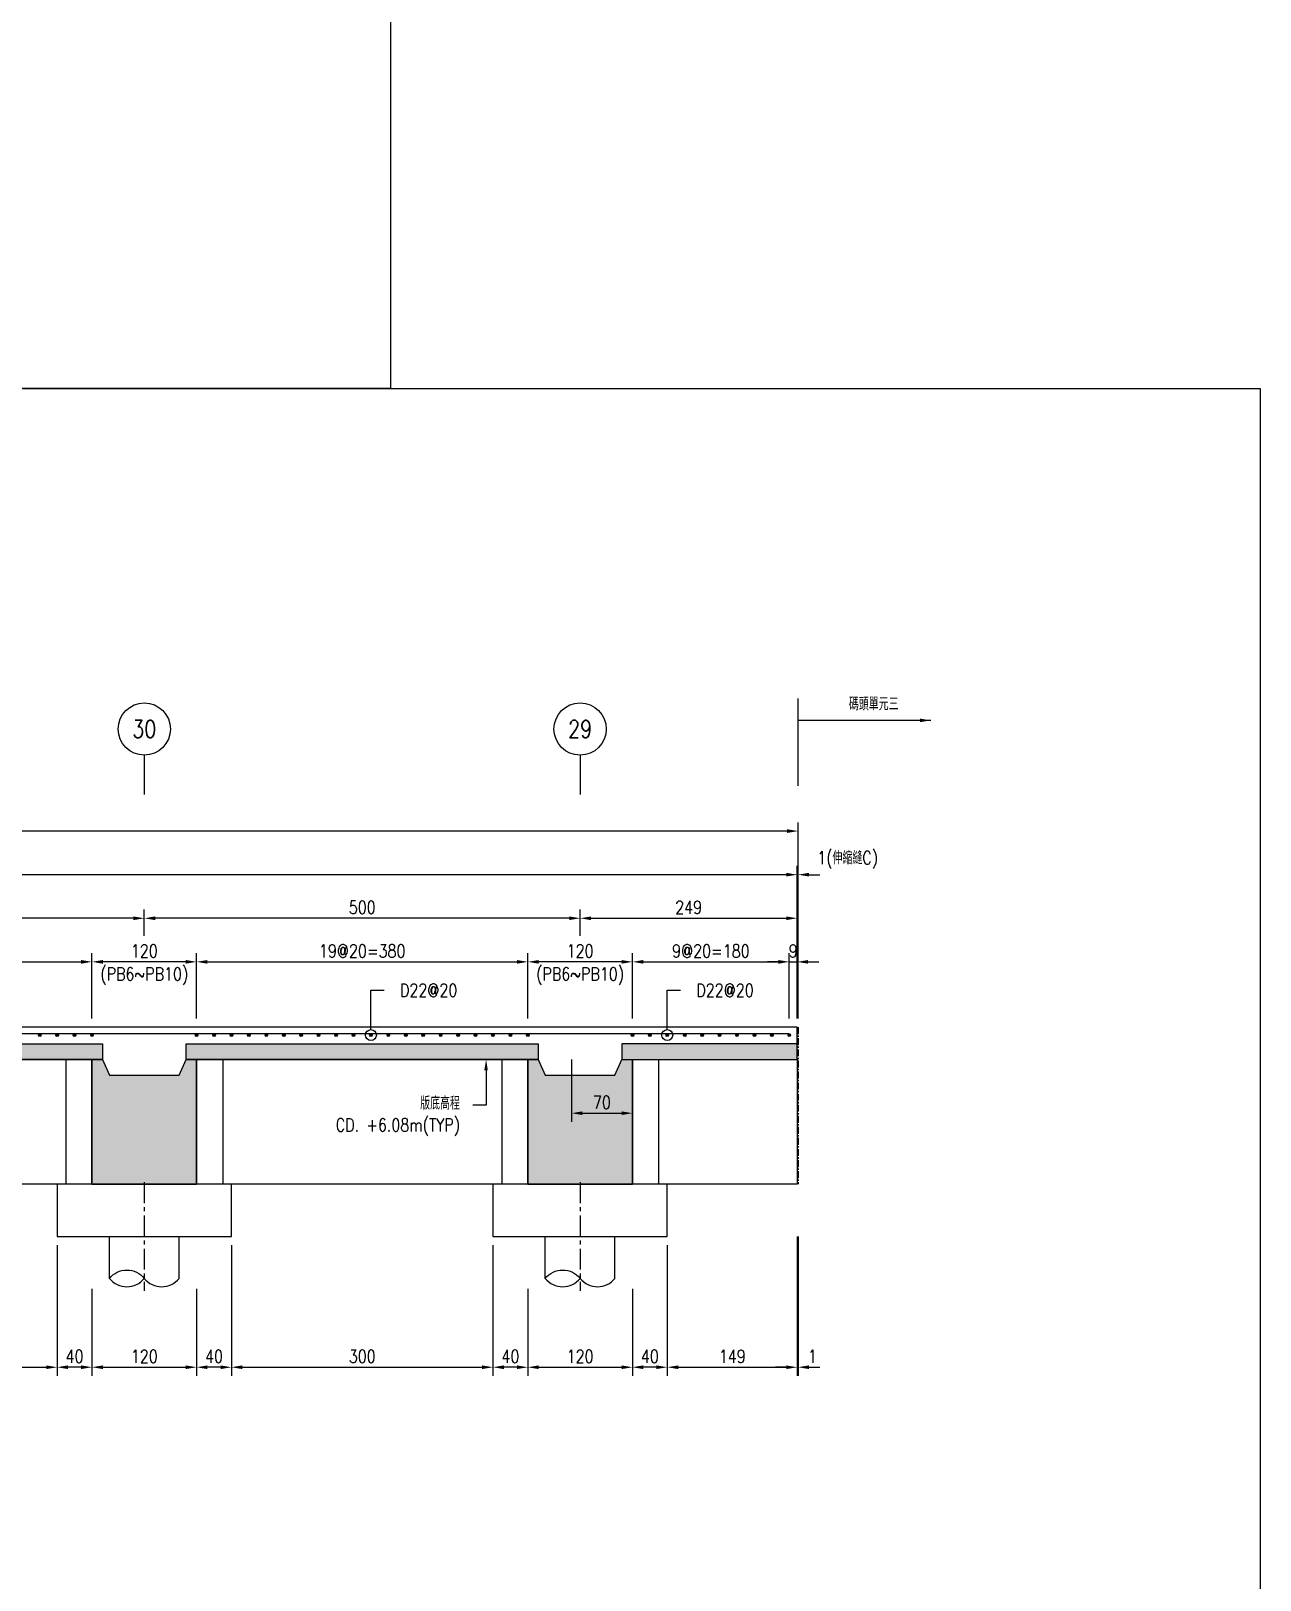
# Model space of a CAD drawing. Extents: x -791 to 13121, y -31587 to 2944.
# Drawn here: x 2535 to 3945, y -20704 to -18927 of the extents above; entities that cross this region are included whole.
import ezdxf
from ezdxf import colors
from ezdxf.entities.mleader import LeaderData, LeaderLine
from ezdxf.enums import TextEntityAlignment as Align
from ezdxf.math import Vec2, Vec3

# ---------------------------------------------------------------- set-up
doc = ezdxf.new("R2010")
doc.units = 0
doc.header["$LTSCALE"] = 0.05
doc.linetypes.add('CENTER', pattern=[50.8, 31.75, -6.35, 6.35, -6.35])
doc.layers.get('0').update_dxf_attribs({"linetype": 'CONTINUOUS'})
doc.layers.get('Defpoints').update_dxf_attribs({"linetype": 'CONTINUOUS'})
for name, color, linetype in [('HB_0', 7, 'CONTINUOUS'), ('HB_DIM', 1, 'CONTINUOUS'), ('HB_ReBar', 3, 'CONTINUOUS'), ('HB_SYMBOLS', 7, 'CONTINUOUS'), ('底圖', 7, 'CONTINUOUS'), ('預鑄梁', 4, 'CONTINUOUS'), ('預鑄版_HATCH', 253, 'CONTINUOUS')]:
    doc.layers.add(name, color=color, linetype=linetype)
doc.styles.get("Standard").update_dxf_attribs({"font": 'ROMANS.shx', "width": 0.8, "bigfont": 'lchinap.shx'})
doc.dimstyles.new('50cm', dxfattribs={"dimscale": 5, "dimtxt": 3, "dimasz": 2.5, "dimexe": 2, "dimexo": 2, "dimgap": 1, "dimtad": 1, "dimdsep": 46, "dimtxsty": 'Standard', "dimcen": 0, "dimclrt": 2, "dimadec": 0, "dimazin": 0, "dimtfac": 1, "dimtix": 1, "dimtmove": 2, "dimatfit": 3, "dimfxl": 0, "dimtolj": 1, "dimtzin": 0, "dimarcsym": 0})

# ---------------------------------------------------------------- blocks, each defined once
blk = doc.blocks.new('gr_t')
at = {"layer": 'HB_SYMBOLS', "color": 4, "linetype": 'Continuous'}
blk.add_line((0, -6), (0, -15), dxfattribs=at)
blk.add_circle((0, 0), 6, dxfattribs=at)
at = {"layer": 'HB_SYMBOLS', "color": 4, "linetype": 'Continuous', "width": 0.8}
blk.add_attdef('A', text='', height=4.5, dxfattribs=at).set_placement((0, 0), align=Align.MIDDLE)
blk = doc.blocks.new('*D2087')
at = {"layer": 'Defpoints', "color": 0}
for p in [(2499, 355), (2499, 180), (2500, 180)]:
    blk.add_point(p, dxfattribs=at)
at = {"layer": 'HB_DIM', "color": 0, "lineweight": -2}
for p, q in [((2499, 190), (2499, 365)), ((2500, 190), (2500, 365)), ((2486.5, 355), (2474, 355)), ((2500, 355), (2499, 355)), ((2512.5, 355), (2525, 355))]:
    blk.add_line(p, q, dxfattribs=at)
at = {"layer": 'HB_DIM', "color": 0}
for points in [[(2486.5, 357.1), (2486.5, 352.9), (2499, 355)], [(2512.5, 357.1), (2512.5, 352.9), (2500, 355)]]:
    blk.add_solid(points, dxfattribs=at)
at = {"layer": 'HB_DIM', "color": 2, "insert": (2556.9, 371.9), "char_height": 15, "attachment_point": 5}
blk.add_mtext('\\A1;1(伸縮縫C)', dxfattribs=at)
blk = doc.blocks.new('*D2088')
at = {"layer": 'Defpoints', "color": 0}
for p in [(2190, 255), (1810, 180), (2190, 180)]:
    blk.add_point(p, dxfattribs=at)
at = {"layer": 'HB_DIM', "color": 0, "lineweight": -2}
for p, q in [((1810, 190), (1810, 265)), ((1822.5, 255), (2177.5, 255)), ((2190, 190), (2190, 265))]:
    blk.add_line(p, q, dxfattribs=at)
at = {"layer": 'HB_DIM', "color": 0}
for points in [[(1822.5, 257.1), (1822.5, 252.9), (1810, 255)], [(2177.5, 257.1), (2177.5, 252.9), (2190, 255)]]:
    blk.add_solid(points, dxfattribs=at)
at = {"layer": 'HB_DIM', "color": 2, "insert": (2000, 267.5), "char_height": 15, "attachment_point": 5}
blk.add_mtext('\\A1;19@20=380', dxfattribs=at)
blk = doc.blocks.new('ReBarPoint')
at = {"layer": 'HB_0'}
h = blk.add_hatch(color=0, dxfattribs=at)
h.dxf.hatch_style = 1
edge = h.paths.add_edge_path()
edge.add_arc((0, 0), 1.5, 0, 360)
at = {"layer": 'HB_ReBar', "color": 0}
blk.add_circle((0, 0), 1.5, dxfattribs=at)
blk = doc.blocks.new('預鑄樁帽2x2')
at = {"layer": 'HB_0'}
blk.add_lwpolyline([(-100, 0), (100, 0), (100, 60), (-100, 60)], close=True, dxfattribs=at)
blk = doc.blocks.new('PS57')
at = {"layer": '預鑄版_HATCH', "linetype": 'Continuous'}
h = blk.add_hatch(color=256, dxfattribs=at)
h.dxf.hatch_style = 2
h.paths.add_polyline_path([(0, 18), (404, 18), (404, 0), (0, 0)])
at = {"layer": 'HB_0', "color": 7, "linetype": 'Continuous'}
blk.add_lwpolyline([(0, 18), (404, 18), (404, 0), (0, 0)], close=True, dxfattribs=at)
blk = doc.blocks.new('*D2089')
at = {"layer": 'Defpoints', "color": 0}
for p in [(1690, 255), (1310, 180), (1690, 180)]:
    blk.add_point(p, dxfattribs=at)
at = {"layer": 'HB_DIM', "color": 0, "lineweight": -2}
for p, q in [((1310, 190), (1310, 265)), ((1322.5, 255), (1677.5, 255)), ((1690, 190), (1690, 265))]:
    blk.add_line(p, q, dxfattribs=at)
at = {"layer": 'HB_DIM', "color": 0}
for points in [[(1322.5, 257.1), (1322.5, 252.9), (1310, 255)], [(1677.5, 257.1), (1677.5, 252.9), (1690, 255)]]:
    blk.add_solid(points, dxfattribs=at)
at = {"layer": 'HB_DIM', "color": 2, "insert": (1500, 267.5), "char_height": 15, "attachment_point": 5}
blk.add_mtext('\\A1;19@20=380', dxfattribs=at)
blk = doc.blocks.new('*D2091')
at = {"layer": 'Defpoints', "color": 0}
for p in [(2490, 255), (2310, 180), (2490, 180)]:
    blk.add_point(p, dxfattribs=at)
at = {"layer": 'HB_DIM', "color": 0, "lineweight": -2}
for p, q in [((2310, 190), (2310, 265)), ((2322.5, 255), (2477.5, 255)), ((2490, 190), (2490, 265))]:
    blk.add_line(p, q, dxfattribs=at)
at = {"layer": 'HB_DIM', "color": 0}
for points in [[(2322.5, 257.1), (2322.5, 252.9), (2310, 255)], [(2477.5, 257.1), (2477.5, 252.9), (2490, 255)]]:
    blk.add_solid(points, dxfattribs=at)
at = {"layer": 'HB_DIM', "color": 2, "insert": (2400, 267.5), "char_height": 15, "attachment_point": 5}
blk.add_mtext('\\A1;9@20=180', dxfattribs=at)
blk = doc.blocks.new('*D2092')
at = {"layer": 'Defpoints', "color": 0}
for p in [(2499, 255), (2490, 180), (2499, 180)]:
    blk.add_point(p, dxfattribs=at)
at = {"layer": 'HB_DIM', "color": 0, "lineweight": -2}
for p, q in [((2477.5, 255), (2465, 255)), ((2490, 190), (2490, 265)), ((2490, 255), (2499, 255)), ((2499, 190), (2499, 265)), ((2511.5, 255), (2524, 255))]:
    blk.add_line(p, q, dxfattribs=at)
at = {"layer": 'HB_DIM', "color": 0}
for points in [[(2477.5, 257.1), (2477.5, 252.9), (2490, 255)], [(2511.5, 257.1), (2511.5, 252.9), (2499, 255)]]:
    blk.add_solid(points, dxfattribs=at)
at = {"layer": 'HB_DIM', "color": 2, "insert": (2494.5, 267.5), "char_height": 15, "attachment_point": 5}
blk.add_mtext('\\A1;9', dxfattribs=at)
blk = doc.blocks.new('*D2093')
at = {"layer": 'Defpoints', "color": 0}
for p in [(2240, 153), (2310, 143), (2310, 81.4)]:
    blk.add_point(p, dxfattribs=at)
at = {"layer": 'HB_DIM', "color": 0, "lineweight": -2}
for p, q in [((2240, 143), (2240, 71.4)), ((2310, 133), (2310, 71.4)), ((2252.5, 81.4), (2297.5, 81.4))]:
    blk.add_line(p, q, dxfattribs=at)
at = {"layer": 'HB_DIM', "color": 0}
for points in [[(2252.5, 83.5), (2252.5, 79.3), (2240, 81.4)], [(2297.5, 83.5), (2297.5, 79.3), (2310, 81.4)]]:
    blk.add_solid(points, dxfattribs=at)
at = {"layer": 'HB_DIM', "color": 2, "insert": (2275, 93.9), "char_height": 15, "attachment_point": 5}
blk.add_mtext('\\A1;70', dxfattribs=at)
blk = doc.blocks.new('*D2094')
at = {"layer": 'Defpoints', "color": 0}
for p in [(1850, -110), (2150, -110), (2150, -210)]:
    blk.add_point(p, dxfattribs=at)
at = {"layer": 'HB_DIM', "color": 0, "lineweight": -2}
for p, q in [((1850, -120), (1850, -220)), ((2150, -120), (2150, -220)), ((1862.5, -210), (2137.5, -210))]:
    blk.add_line(p, q, dxfattribs=at)
at = {"layer": 'HB_DIM', "color": 0}
for points in [[(1862.5, -207.9), (1862.5, -212.1), (1850, -210)], [(2137.5, -207.9), (2137.5, -212.1), (2150, -210)]]:
    blk.add_solid(points, dxfattribs=at)
at = {"layer": 'HB_DIM', "color": 2, "insert": (2000, -197.5), "char_height": 15, "attachment_point": 5}
blk.add_mtext('\\A1;300', dxfattribs=at)
blk = doc.blocks.new('*D2095')
at = {"layer": 'Defpoints', "color": 0}
for p in [(2499, -50), (2350, -110), (2499, -210)]:
    blk.add_point(p, dxfattribs=at)
at = {"layer": 'HB_DIM', "color": 0, "lineweight": -2}
for p, q in [((2499, -60), (2499, -220)), ((2350, -120), (2350, -220)), ((2362.5, -210), (2486.5, -210))]:
    blk.add_line(p, q, dxfattribs=at)
at = {"layer": 'HB_DIM', "color": 0}
for points in [[(2362.5, -207.9), (2362.5, -212.1), (2350, -210)], [(2486.5, -207.9), (2486.5, -212.1), (2499, -210)]]:
    blk.add_solid(points, dxfattribs=at)
at = {"layer": 'HB_DIM', "color": 2, "insert": (2424.5, -197.5), "char_height": 15, "attachment_point": 5}
blk.add_mtext('\\A1;149', dxfattribs=at)
blk = doc.blocks.new('*D2096')
at = {"layer": 'Defpoints', "color": 0}
for p in [(1350, -110), (1650, -110), (1650, -210)]:
    blk.add_point(p, dxfattribs=at)
at = {"layer": 'HB_DIM', "color": 0, "lineweight": -2}
for p, q in [((1350, -120), (1350, -220)), ((1650, -120), (1650, -220)), ((1362.5, -210), (1637.5, -210))]:
    blk.add_line(p, q, dxfattribs=at)
at = {"layer": 'HB_DIM', "color": 0}
for points in [[(1362.5, -207.9), (1362.5, -212.1), (1350, -210)], [(1637.5, -207.9), (1637.5, -212.1), (1650, -210)]]:
    blk.add_solid(points, dxfattribs=at)
at = {"layer": 'HB_DIM', "color": 2, "insert": (1500, -197.5), "char_height": 15, "attachment_point": 5}
blk.add_mtext('\\A1;300', dxfattribs=at)
blk = doc.blocks.new('*D2098')
at = {"layer": 'Defpoints', "color": 0}
for p in [(2499, -50), (2500, -50), (2500, -210)]:
    blk.add_point(p, dxfattribs=at)
at = {"layer": 'HB_DIM', "color": 0, "lineweight": -2}
for p, q in [((2499, -60), (2499, -220)), ((2500, -60), (2500, -220)), ((2486.5, -210), (2474, -210)), ((2499, -210), (2500, -210)), ((2512.5, -210), (2525, -210))]:
    blk.add_line(p, q, dxfattribs=at)
at = {"layer": 'HB_DIM', "color": 0}
for points in [[(2486.5, -207.9), (2486.5, -212.1), (2499, -210)], [(2512.5, -207.9), (2512.5, -212.1), (2500, -210)]]:
    blk.add_solid(points, dxfattribs=at)
at = {"layer": 'HB_DIM', "color": 2, "insert": (2516.6, -197.5), "char_height": 15, "attachment_point": 5}
blk.add_mtext('\\A1;1', dxfattribs=at)
blk = doc.blocks.new('PS7a')
at = {"layer": '預鑄版_HATCH', "linetype": 'Continuous'}
h = blk.add_hatch(color=256, dxfattribs=at)
h.dxf.hatch_style = 2
h.paths.add_polyline_path([(23601.6, 1829.4), (23802.6, 1829.4), (23802.6, 1811.4), (23601.6, 1811.4)])
at = {"layer": 'HB_0', "color": 7, "linetype": 'Continuous'}
blk.add_lwpolyline([(23601.6, 1829.4), (23802.6, 1829.4), (23802.6, 1811.4), (23601.6, 1811.4)], close=True, dxfattribs=at)
blk = doc.blocks.new('*D2101')
at = {"layer": 'Defpoints', "color": 0}
for p in [(0, 405), (0, 405), (2500, 355.1)]:
    blk.add_point(p, dxfattribs=at)
at = {"layer": 'HB_DIM', "color": 0, "lineweight": -2}
for p, q in [((2500, 365.1), (2500, 415)), ((2487.5, 405), (12.5, 405))]:
    blk.add_line(p, q, dxfattribs=at)
at = {"layer": 'HB_DIM', "color": 0}
for points in [[(12.5, 407.1), (12.5, 402.9), (0, 405)], [(2487.5, 407.1), (2487.5, 402.9), (2500, 405)]]:
    blk.add_solid(points, dxfattribs=at)
at = {"layer": 'HB_DIM', "color": 2, "insert": (1250, 417.5), "char_height": 15, "attachment_point": 5}
blk.add_mtext('\\A1;4500', dxfattribs=at)
blk = doc.blocks.new('*D2102')
at = {"layer": 'Defpoints', "color": 0}
for p in [(0, 355), (0, 355), (2499, 305.1)]:
    blk.add_point(p, dxfattribs=at)
at = {"layer": 'HB_DIM', "color": 0, "lineweight": -2}
for p, q in [((2499, 315.1), (2499, 365)), ((2486.5, 355), (12.5, 355))]:
    blk.add_line(p, q, dxfattribs=at)
at = {"layer": 'HB_DIM', "color": 0}
for points in [[(12.5, 357.1), (12.5, 352.9), (0, 355)], [(2486.5, 357.1), (2486.5, 352.9), (2499, 355)]]:
    blk.add_solid(points, dxfattribs=at)
at = {"layer": 'HB_DIM', "color": 2, "insert": (1249.5, 367.5), "char_height": 15, "attachment_point": 5}
blk.add_mtext('\\A1;4498', dxfattribs=at)
blk = doc.blocks.new('_DotBlank')
at = {"color": 0, "linetype": 'ByBlock', "lineweight": -2}
blk.add_line((-0.5, 0), (-1, 0), dxfattribs=at)
blk.add_circle((0, 0), 0.5, dxfattribs=at)
blk = doc.blocks.new('PB7')
at = {"layer": 'HB_0'}
h = blk.add_hatch(color=253, dxfattribs=at)
h.dxf.hatch_style = 1
h.paths.add_polyline_path([(0, 0), (0, 143), (12, 143), (20, 125), (100, 125), (108, 143), (120, 143), (120, 0)])
at = {"layer": '預鑄梁'}
blk.add_lwpolyline([(0, 0), (0, 143), (12, 143), (20, 125), (100, 125), (108, 143), (120, 143), (120, 0), (0, 0)], dxfattribs=at)
blk = doc.blocks.new('*D2106')
at = {"layer": 'Defpoints', "color": 0}
for p in [(2499, 305), (2250, 275), (2499, 275)]:
    blk.add_point(p, dxfattribs=at)
at = {"layer": 'HB_DIM', "color": 0, "lineweight": -2}
for p, q in [((2250, 285), (2250, 315)), ((2262.5, 305), (2486.5, 305)), ((2499, 285), (2499, 315))]:
    blk.add_line(p, q, dxfattribs=at)
at = {"layer": 'HB_DIM', "color": 0}
for points in [[(2262.5, 307.1), (2262.5, 302.9), (2250, 305)], [(2486.5, 307.1), (2486.5, 302.9), (2499, 305)]]:
    blk.add_solid(points, dxfattribs=at)
at = {"layer": 'HB_DIM', "color": 2, "insert": (2374.5, 317.5), "char_height": 15, "attachment_point": 5}
blk.add_mtext('\\A1;249', dxfattribs=at)
blk = doc.blocks.new('*D2107')
at = {"layer": 'Defpoints', "color": 0}
for p in [(1750, 305), (1750, 275), (2250, 275)]:
    blk.add_point(p, dxfattribs=at)
at = {"layer": 'HB_DIM', "color": 0, "lineweight": -2}
for p, q in [((1750, 285), (1750, 315)), ((2237.5, 305), (1762.5, 305)), ((2250, 285), (2250, 315))]:
    blk.add_line(p, q, dxfattribs=at)
at = {"layer": 'HB_DIM', "color": 0}
for points in [[(1762.5, 307.1), (1762.5, 302.9), (1750, 305)], [(2237.5, 307.1), (2237.5, 302.9), (2250, 305)]]:
    blk.add_solid(points, dxfattribs=at)
at = {"layer": 'HB_DIM', "color": 2, "insert": (2000, 317.5), "char_height": 15, "attachment_point": 5}
blk.add_mtext('\\A1;500', dxfattribs=at)
blk = doc.blocks.new('*D2108')
at = {"layer": 'Defpoints', "color": 0}
for p in [(1250, 305), (1250, 275), (1750, 275)]:
    blk.add_point(p, dxfattribs=at)
at = {"layer": 'HB_DIM', "color": 0, "lineweight": -2}
for p, q in [((1250, 285), (1250, 315)), ((1737.5, 305), (1262.5, 305)), ((1750, 285), (1750, 315))]:
    blk.add_line(p, q, dxfattribs=at)
at = {"layer": 'HB_DIM', "color": 0}
for points in [[(1262.5, 307.1), (1262.5, 302.9), (1250, 305)], [(1737.5, 307.1), (1737.5, 302.9), (1750, 305)]]:
    blk.add_solid(points, dxfattribs=at)
at = {"layer": 'HB_DIM', "color": 2, "insert": (1500, 317.5), "char_height": 15, "attachment_point": 5}
blk.add_mtext('\\A1;500', dxfattribs=at)
blk = doc.blocks.new('*D2114')
at = {"layer": 'Defpoints', "color": 0}
for p in [(1690, 255), (1690, 180), (1810, 180)]:
    blk.add_point(p, dxfattribs=at)
at = {"layer": 'HB_DIM', "color": 0, "lineweight": -2}
for p, q in [((1690, 190), (1690, 265)), ((1797.5, 255), (1702.5, 255)), ((1810, 190), (1810, 265))]:
    blk.add_line(p, q, dxfattribs=at)
at = {"layer": 'HB_DIM', "color": 0}
for points in [[(1702.5, 257.1), (1702.5, 252.9), (1690, 255)], [(1797.5, 257.1), (1797.5, 252.9), (1810, 255)]]:
    blk.add_solid(points, dxfattribs=at)
at = {"layer": 'HB_DIM', "color": 2, "char_height": 15, "attachment_point": 5}
for s, insert in [('\\A1;120', (1750, 267.5)), ('\\A1;(PB6~PB10)', (1750, 238.6))]:
    blk.add_mtext(s, dxfattribs=dict(at, insert=insert))
blk = doc.blocks.new('*D2115')
at = {"layer": 'Defpoints', "color": 0}
for p in [(2190, 255), (2190, 180), (2310, 180)]:
    blk.add_point(p, dxfattribs=at)
at = {"layer": 'HB_DIM', "color": 0, "lineweight": -2}
for p, q in [((2190, 190), (2190, 265)), ((2297.5, 255), (2202.5, 255)), ((2310, 190), (2310, 265))]:
    blk.add_line(p, q, dxfattribs=at)
at = {"layer": 'HB_DIM', "color": 0}
for points in [[(2202.5, 257.1), (2202.5, 252.9), (2190, 255)], [(2297.5, 257.1), (2297.5, 252.9), (2310, 255)]]:
    blk.add_solid(points, dxfattribs=at)
at = {"layer": 'HB_DIM', "color": 2, "char_height": 15, "attachment_point": 5}
for s, insert in [('\\A1;120', (2250, 267.5)), ('\\A1;(PB6~PB10)', (2250, 238.6))]:
    blk.add_mtext(s, dxfattribs=dict(at, insert=insert))
blk = doc.blocks.new('80cm直樁')
at = {"layer": 'HB_0', "linetype": 'Continuous'}
for p, q in [((-40, -48.1), (-40, 0)), ((40, -48.1), (40, 0))]:
    blk.add_line(p, q, dxfattribs=at)
for points in [[(-40, -48.1, -0.48), (0, -48.1, 0.48), (40, -48.1, 0.48)], [(-40, -48.1, 0.48), (0, -48.1, 0.48)]]:
    blk.add_lwpolyline(points, format="xyb", dxfattribs=at)
at = {"layer": 'HB_DIM', "color": 1, "linetype": 'CENTER', "ltscale": 15}
blk.add_line((0, 62.2), (0, -62.2), dxfattribs=at)
blk = doc.blocks.new('*D2125')
at = {"layer": 'Defpoints', "color": 0}
for p in [(1690, -110), (1810, -110), (1810, -210)]:
    blk.add_point(p, dxfattribs=at)
at = {"layer": 'HB_DIM', "color": 0, "lineweight": -2}
for p, q in [((1690, -120), (1690, -220)), ((1810, -120), (1810, -220)), ((1702.5, -210), (1797.5, -210))]:
    blk.add_line(p, q, dxfattribs=at)
at = {"layer": 'HB_DIM', "color": 0}
for points in [[(1702.5, -207.9), (1702.5, -212.1), (1690, -210)], [(1797.5, -207.9), (1797.5, -212.1), (1810, -210)]]:
    blk.add_solid(points, dxfattribs=at)
at = {"layer": 'HB_DIM', "color": 2, "insert": (1750, -197.5), "char_height": 15, "attachment_point": 5}
blk.add_mtext('\\A1;120', dxfattribs=at)
blk = doc.blocks.new('*D2126')
at = {"layer": 'Defpoints', "color": 0}
for p in [(1850, -60), (1810, -110), (1810, -210)]:
    blk.add_point(p, dxfattribs=at)
at = {"layer": 'HB_DIM', "color": 0, "lineweight": -2}
for p, q in [((1850, -70), (1850, -220)), ((1810, -120), (1810, -220)), ((1837.5, -210), (1822.5, -210))]:
    blk.add_line(p, q, dxfattribs=at)
at = {"layer": 'HB_DIM', "color": 0}
for points in [[(1822.5, -207.9), (1822.5, -212.1), (1810, -210)], [(1837.5, -207.9), (1837.5, -212.1), (1850, -210)]]:
    blk.add_solid(points, dxfattribs=at)
at = {"layer": 'HB_DIM', "color": 2, "insert": (1830, -197.5), "char_height": 15, "attachment_point": 5}
blk.add_mtext('\\A1;40', dxfattribs=at)
blk = doc.blocks.new('*D2127')
at = {"layer": 'Defpoints', "color": 0}
for p in [(1650, -60), (1690, -110), (1650, -210)]:
    blk.add_point(p, dxfattribs=at)
at = {"layer": 'HB_DIM', "color": 0, "lineweight": -2}
for p, q in [((1650, -70), (1650, -220)), ((1690, -120), (1690, -220)), ((1677.5, -210), (1662.5, -210))]:
    blk.add_line(p, q, dxfattribs=at)
at = {"layer": 'HB_DIM', "color": 0}
for points in [[(1662.5, -207.9), (1662.5, -212.1), (1650, -210)], [(1677.5, -207.9), (1677.5, -212.1), (1690, -210)]]:
    blk.add_solid(points, dxfattribs=at)
at = {"layer": 'HB_DIM', "color": 2, "insert": (1670, -197.5), "char_height": 15, "attachment_point": 5}
blk.add_mtext('\\A1;40', dxfattribs=at)
blk = doc.blocks.new('*D2128')
at = {"layer": 'Defpoints', "color": 0}
for p in [(2190, -110), (2310, -110), (2310, -210)]:
    blk.add_point(p, dxfattribs=at)
at = {"layer": 'HB_DIM', "color": 0, "lineweight": -2}
for p, q in [((2190, -120), (2190, -220)), ((2310, -120), (2310, -220)), ((2202.5, -210), (2297.5, -210))]:
    blk.add_line(p, q, dxfattribs=at)
at = {"layer": 'HB_DIM', "color": 0}
for points in [[(2202.5, -207.9), (2202.5, -212.1), (2190, -210)], [(2297.5, -207.9), (2297.5, -212.1), (2310, -210)]]:
    blk.add_solid(points, dxfattribs=at)
at = {"layer": 'HB_DIM', "color": 2, "insert": (2250, -197.5), "char_height": 15, "attachment_point": 5}
blk.add_mtext('\\A1;120', dxfattribs=at)
blk = doc.blocks.new('*D2129')
at = {"layer": 'Defpoints', "color": 0}
for p in [(2350, -60), (2310, -110), (2310, -210)]:
    blk.add_point(p, dxfattribs=at)
at = {"layer": 'HB_DIM', "color": 0, "lineweight": -2}
for p, q in [((2350, -70), (2350, -220)), ((2310, -120), (2310, -220)), ((2337.5, -210), (2322.5, -210))]:
    blk.add_line(p, q, dxfattribs=at)
at = {"layer": 'HB_DIM', "color": 0}
for points in [[(2322.5, -207.9), (2322.5, -212.1), (2310, -210)], [(2337.5, -207.9), (2337.5, -212.1), (2350, -210)]]:
    blk.add_solid(points, dxfattribs=at)
at = {"layer": 'HB_DIM', "color": 2, "insert": (2330, -197.5), "char_height": 15, "attachment_point": 5}
blk.add_mtext('\\A1;40', dxfattribs=at)
blk = doc.blocks.new('*D2130')
at = {"layer": 'Defpoints', "color": 0}
for p in [(2150, -60), (2190, -110), (2150, -210)]:
    blk.add_point(p, dxfattribs=at)
at = {"layer": 'HB_DIM', "color": 0, "lineweight": -2}
for p, q in [((2150, -70), (2150, -220)), ((2190, -120), (2190, -220)), ((2177.5, -210), (2162.5, -210))]:
    blk.add_line(p, q, dxfattribs=at)
at = {"layer": 'HB_DIM', "color": 0}
for points in [[(2162.5, -207.9), (2162.5, -212.1), (2150, -210)], [(2177.5, -207.9), (2177.5, -212.1), (2190, -210)]]:
    blk.add_solid(points, dxfattribs=at)
at = {"layer": 'HB_DIM', "color": 2, "insert": (2170, -197.5), "char_height": 15, "attachment_point": 5}
blk.add_mtext('\\A1;40', dxfattribs=at)
blk = doc.blocks.new('斷面圖M右')
at = {"layer": 'HB_0', "color": 1, "linetype": 'CENTER', "ltscale": 5}
blk.add_line((2500, 180), (2500, 0), dxfattribs=at)
at = {"layer": 'HB_0', "color": 252}
for p, q in [((1660, 143), (1660, 0)), ((1840, 143), (1840, 0)), ((2160, 143), (2160, 0)), ((2340, 143), (2340, 0))]:
    blk.add_line(p, q, dxfattribs=at)
at = {"layer": 'HB_0', "color": 4}
blk.add_lwpolyline([(1310, 143), (1690, 143), (1690, 0), (1810, 0), (1810, 143), (2190, 143), (2190, 0), (2310, 0), (2310, 143), (2499, 143), (2499, 180), (0, 180)], dxfattribs=at)
at = {"layer": 'HB_0'}
blk.add_lwpolyline([(2499, 143), (2499, 0), (0, 0)], dxfattribs=at)
at = {"layer": 'HB_DIM'}
blk.add_line((2500, 456.993), (2500, 556.993), dxfattribs=at)
at = {"layer": 'HB_ReBar'}
blk.add_lwpolyline([(2490, 172.5), (0, 172.5)], dxfattribs=at)
at = {"layer": 'HB_0'}
for name, p in [('PS57', (1298, 143)), ('PS57', (1798, 143)), ('PB7', (1690, 0)), ('PB7', (2190, 0)), ('預鑄樁帽2x2', (1750, -60)), ('80cm直樁', (1750, -60)), ('預鑄樁帽2x2', (2250, -60)), ('80cm直樁', (2250, -60))]:
    blk.add_blockref(name, p, dxfattribs=at)
at = {"layer": 'HB_0', "xscale": -1}
blk.add_blockref('PS7a', (26100.607, -1668.38), dxfattribs=at)
at = {"layer": 'HB_ReBar'}
for p in [(1630, 171), (1650, 171), (1670, 171), (1690, 171), (1810, 171), (1830, 171), (1850, 171), (1870, 171), (1890, 171), (1910, 171), (1930, 171), (1950, 171), (1970, 171), (1990, 171), (2010, 171), (2030, 171), (2050, 171), (2070, 171), (2090, 171), (2110, 171), (2130, 171), (2150, 171), (2170, 171), (2190, 171), (2310, 171), (2330, 171), (2350, 171), (2370, 171), (2390, 171), (2410, 171), (2430, 171), (2450, 171), (2470, 171), (2490, 171)]:
    blk.add_blockref('ReBarPoint', p, dxfattribs=at)
at = {"layer": '底圖'}
ref = blk.add_blockref('gr_t', (1750, 522.059), dxfattribs=dict(at, xscale=5, yscale=5, zscale=5))
ref.add_attrib('A', '30', dxfattribs={"layer": 'HB_SYMBOLS', "color": 4, "linetype": 'Continuous', "height": 20, "width": 0.8}).set_placement((1750, 522.059), align=Align.MIDDLE)
ref = blk.add_blockref('gr_t', (2250, 522.059), dxfattribs=dict(at, xscale=5, yscale=5, zscale=5))
ref.add_attrib('A', '29', dxfattribs={"layer": 'HB_SYMBOLS', "color": 4, "linetype": 'Continuous', "height": 20, "width": 0.8}).set_placement((2250, 522.059), align=Align.MIDDLE)
at = {"layer": 'HB_DIM', "color": 2, "insert": (2615.317, 558.401), "char_height": 15, "attachment_point": 3}
blk.add_mtext('碼頭單元三', dxfattribs=at)
at = {"layer": 'HB_DIM'}
for base, p1, p2, text, picture, middle in [((0, 405), (2500, 355.108), (0, 405), '4500', '*D2101', (1250, 417.5)), ((0, 355), (2499, 305.108), (0, 355), '4498', '*D2102', (1249.5, 367.5)), ((1690, 255), (1310, 180), (1690, 180), '19@20=<>', '*D2089', (1500, 267.5)), ((2190, 255), (1810, 180), (2190, 180), '19@20=<>', '*D2088', (2000, 267.5)), ((2490, 255), (2310, 180), (2490, 180), '9@20=<>', '*D2091', (2400, 267.5))]:
    dim = blk.add_linear_dim(base=base, p1=p1, p2=p2, text=text, dimstyle='50cm', dxfattribs=at)
    dim.commit()
    dim.dimension.update_dxf_attribs({"geometry": picture, "text_midpoint": middle})
dim = blk.add_linear_dim(base=(2499, 355), p1=(2500, 180), p2=(2499, 180), text='<>(伸縮縫C)', dimstyle='50cm', dxfattribs=at)
dim.commit()
dim.dimension.update_dxf_attribs({"geometry": '*D2087', "text_midpoint": (2556.852, 371.875), "dimtype": 160})
for base, p1, p2, picture, middle in [((1250, 305), (1750, 275), (1250, 275), '*D2108', (1500, 317.5)), ((1750, 305), (2250, 275), (1750, 275), '*D2107', (2000, 317.5)), ((2499, 305), (2250, 275), (2499, 275), '*D2106', (2374.5, 317.5)), ((2499, 255), (2490, 180), (2499, 180), '*D2092', (2494.5, 267.5)), ((2310, 81.408), (2240, 153), (2310, 143), '*D2093', (2275, 93.908)), ((2499, -210), (2350, -110), (2499, -50), '*D2095', (2424.5, -197.5)), ((1650, -210), (1690, -110), (1650, -60), '*D2127', (1670, -197.5)), ((1810, -210), (1850, -60), (1810, -110), '*D2126', (1830, -197.5)), ((2150, -210), (2190, -110), (2150, -60), '*D2130', (2170, -197.5)), ((2310, -210), (2350, -60), (2310, -110), '*D2129', (2330, -197.5)), ((1650, -210), (1350, -110), (1650, -110), '*D2096', (1500, -197.5)), ((1810, -210), (1690, -110), (1810, -110), '*D2125', (1750, -197.5)), ((2150, -210), (1850, -110), (2150, -110), '*D2094', (2000, -197.5)), ((2310, -210), (2190, -110), (2310, -110), '*D2128', (2250, -197.5))]:
    dim = blk.add_linear_dim(base=base, p1=p1, p2=p2, dimstyle='50cm', dxfattribs=at)
    dim.commit()
    dim.dimension.update_dxf_attribs({"geometry": picture, "text_midpoint": middle})
for base, p1, p2, picture, middle in [((1690, 255), (1810, 180), (1690, 180), '*D2114', (1750, 255)), ((2190, 255), (2310, 180), (2190, 180), '*D2115', (2250, 255))]:
    dim = blk.add_linear_dim(base=base, p1=p1, p2=p2, angle=180, text='<>\\X(PB6~PB10)', dimstyle='50cm', dxfattribs=at)
    dim.commit()
    dim.dimension.update_dxf_attribs({"geometry": picture, "text_midpoint": middle})
dim = blk.add_linear_dim(base=(2500, -210), p1=(2499, -50), p2=(2500, -50), dimstyle='50cm', dxfattribs=at)
dim.commit()
dim.dimension.update_dxf_attribs({"geometry": '*D2098', "text_midpoint": (2516.557, -197.5), "dimtype": 160})
blk.add_leader([(2652.263, 531.993), (2500, 531.993)], dimstyle='50cm', dxfattribs=at)
ml = blk.add_multileader_mtext('Standard', dxfattribs=at)
ml.set_content('D22@20', color=2)
ml.set_leader_properties(color=1)
ml.set_arrow_properties(name='DOTBLANK')
ml.build(insert=Vec2(0, 0))
ml.multileader.update_dxf_attribs({"dogleg_length": 3, "arrow_head_size": 12.5, "scale": 5})
ctx = ml.context
ctx.base_point, ctx.scale, ctx.char_height, ctx.arrow_head_size, ctx.landing_gap_size, ctx.plane_origin = Vec3(2025, 222.393), 5, 15, 12.5, 15, Vec3(2010, 171)
ctx.text_align_type = 2
notes = []
notes.append((ctx, [(0, (1, 1, 0), (2010, 222.393), (1, 0), 15, [(0, [(2010, 171)], 0, [])])]))
ctx.mtext.insert, ctx.mtext.alignment, ctx.mtext.flow_direction = Vec3(2109.143, 229.893), 3, 5
ml = blk.add_multileader_mtext('Standard', dxfattribs=at)
ml.set_content('D22@20', color=2)
ml.set_leader_properties(color=1)
ml.set_arrow_properties(name='DOTBLANK')
ml.build(insert=Vec2(0, 0))
ml.multileader.update_dxf_attribs({"dogleg_length": 3, "arrow_head_size": 12.5, "scale": 5})
ctx = ml.context
ctx.base_point, ctx.scale, ctx.char_height, ctx.arrow_head_size, ctx.landing_gap_size, ctx.plane_origin = Vec3(2365, 222.393), 5, 15, 12.5, 15, Vec3(2350, 171)
ctx.text_align_type = 2
notes.append((ctx, [(0, (1, 1, 0), (2350, 222.393), (1, 0), 15, [(0, [(2350, 171)], 0, [])])]))
ctx.mtext.insert, ctx.mtext.alignment, ctx.mtext.flow_direction = Vec3(2449.143, 229.893), 3, 5
ml = blk.add_multileader_mtext('Standard', dxfattribs=at)
ml.set_content('版底高程\\PCD. +6.08m(TYP)', color=2)
ml.set_leader_properties(color=1)
ml.build(insert=Vec2(0, 0))
ml.multileader.update_dxf_attribs({"dogleg_length": 3, "arrow_head_size": 12.5, "scale": 5})
ctx = ml.context
ctx.base_point, ctx.scale, ctx.char_height, ctx.arrow_head_size, ctx.landing_gap_size, ctx.plane_origin = Vec3(1939.959, 90.46), 5, 15, 12.5, 15, Vec3(2142.102, 147.001)
ctx.text_align_type = 2
notes.append((ctx, [(0, (1, 1, 0), (2142.102, 90.46), (-1, 0), 15, [(0, [(2142.102, 143)], 0, [])])]))
ctx.mtext.insert, ctx.mtext.alignment, ctx.mtext.flow_direction = Vec3(2112.102, 100.46), 3, 5
for ctx, leaders in notes:
    for number, flags, end, landing, length, lines in leaders:
        leader = LeaderData()
        leader.index, (leader.has_last_leader_line, leader.has_dogleg_vector, leader.attachment_direction) = number, flags
        leader.last_leader_point, leader.dogleg_vector, leader.dogleg_length = Vec3(end), Vec3(landing), length
        for number, points, colour, breaks in lines:
            line = LeaderLine()
            line.index, line.vertices, line.color, line.breaks = number, Vec3.list(points), colors.encode_raw_color(colour), breaks
            leader.lines.append(line)
        ctx.leaders.append(leader)

msp = doc.modelspace()

# ---------------------------------------------------------------- linework, layer by layer
at = {"layer": 'Defpoints', "color": 217}
for points in [[(3945, -18892.5), (2947.5, -18892.5), (2947.5, -19337.5), (0, -19337.5), (0, -16575), (3945, -16575)], [(3945, -21655), (2947.5, -21655), (2947.5, -22100), (0, -22100), (0, -19337.5), (3945, -19337.5)]]:
    msp.add_lwpolyline(points, close=True, dxfattribs=at)

# ---------------------------------------------------------------- block references
at = {"layer": 'HB_0', "color": 4}
msp.add_blockref('斷面圖M右', (915, -20250), dxfattribs=at)

doc.saveas('drawing.dxf')
